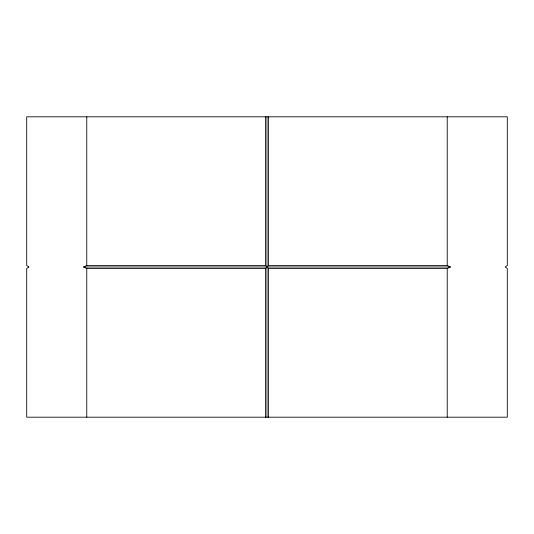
<?xml version="1.0" encoding="UTF-8"?>
<svg xmlns="http://www.w3.org/2000/svg" width="534" height="534" viewBox="0 0 534 534"><rect width="100%" height="100%" fill="white"/><g stroke="black" fill="none" stroke-linecap="round" stroke-linejoin="round"><path stroke-width="0.8" d="M265.498 268.502L268.502 265.498L447.225 265.498L450.436 267L447.225 268.502L268.502 268.502L265.498 265.498L86.775 265.498L83.564 267L86.775 268.502L265.498 268.502L265.498 417.188M83.564 267L450.436 267M447.225 116.812L447.225 265.498M447.225 268.502L447.225 417.188M268.502 116.812L268.502 265.498M268.502 268.502L268.502 417.188M267 116.812L267 417.188M265.498 116.812L265.498 265.498M86.775 116.812L86.775 265.498M86.775 268.502L86.775 417.188M28.803 267L26.7 268.502L26.7 417.188L507.3 417.188L507.3 268.502L505.197 267L507.3 265.498L507.3 116.812L26.7 116.812L26.7 265.498L28.803 267"/></g></svg>
